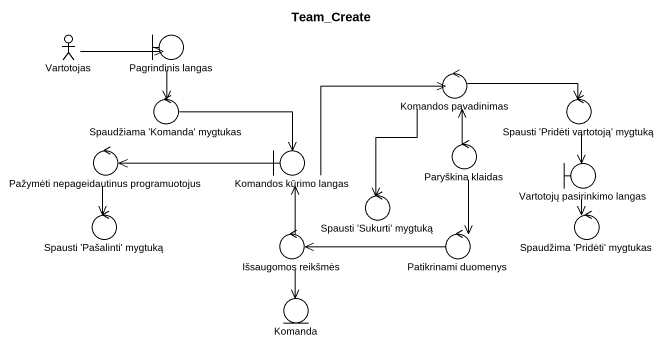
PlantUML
@startuml
title Team_Create
actor Vartotojas
boundary "Pagrindinis langas" as Pagrindinis_langas
control "Spaudžiama 'Komanda' mygtukas" as Spaudžiama_Komanda_mygtukas
control "Komandos pavadinimas" as Komandos_pavadinimas
control "Spausti 'Pridėti vartotoją' mygtuką" as Spausti_Pridėti_vartotoją
control "Paryškina klaidas" as Paryškina_klaidas
control "Pažymėti nepageidautinus programuotojus" as Pažymėti_nepageidautinus
boundary "Komandos kūrimo langas" as Komandos_kūrimo_langas
boundary "Vartotojų pasirinkimo langas" as Vartotojų_pasirinkimo_langas
control "Spausti 'Pašalinti' mygtuką" as Spausti_Pašalinti_mygtuką
control "Spausti 'Sukurti' mygtuką" as Spausti_Sukurti_mygtuką
control "Spaudžima 'Pridėti' mygtukas" as Spaudžima_Pridėti_mygtukas
control "Išsaugomos reikšmės" as Išsaugomos_reikšmės
control "Patikrinami duomenys" as Patikrinami_duomenys
entity Komanda
Vartotojas -right-> Pagrindinis_langas
Pagrindinis_langas --> Spaudžiama_Komanda_mygtukas
Spaudžiama_Komanda_mygtukas -right-> Komandos_kūrimo_langas
Komandos_pavadinimas -right-> Spausti_Pridėti_vartotoją
Komandos_pavadinimas --> Spausti_Sukurti_mygtuką
Spausti_Pridėti_vartotoją --> Vartotojų_pasirinkimo_langas
Paryškina_klaidas -up-> Komandos_pavadinimas
Paryškina_klaidas --> Patikrinami_duomenys
Pažymėti_nepageidautinus --> Spausti_Pašalinti_mygtuką
Komandos_kūrimo_langas -right-> Komandos_pavadinimas
Komandos_kūrimo_langas -left-> Pažymėti_nepageidautinus
Vartotojų_pasirinkimo_langas --> Spaudžima_Pridėti_mygtukas
Išsaugomos_reikšmės -up-> Komandos_kūrimo_langas
Išsaugomos_reikšmės --> Komanda
Patikrinami_duomenys -left-> Išsaugomos_reikšmės
@enduml
